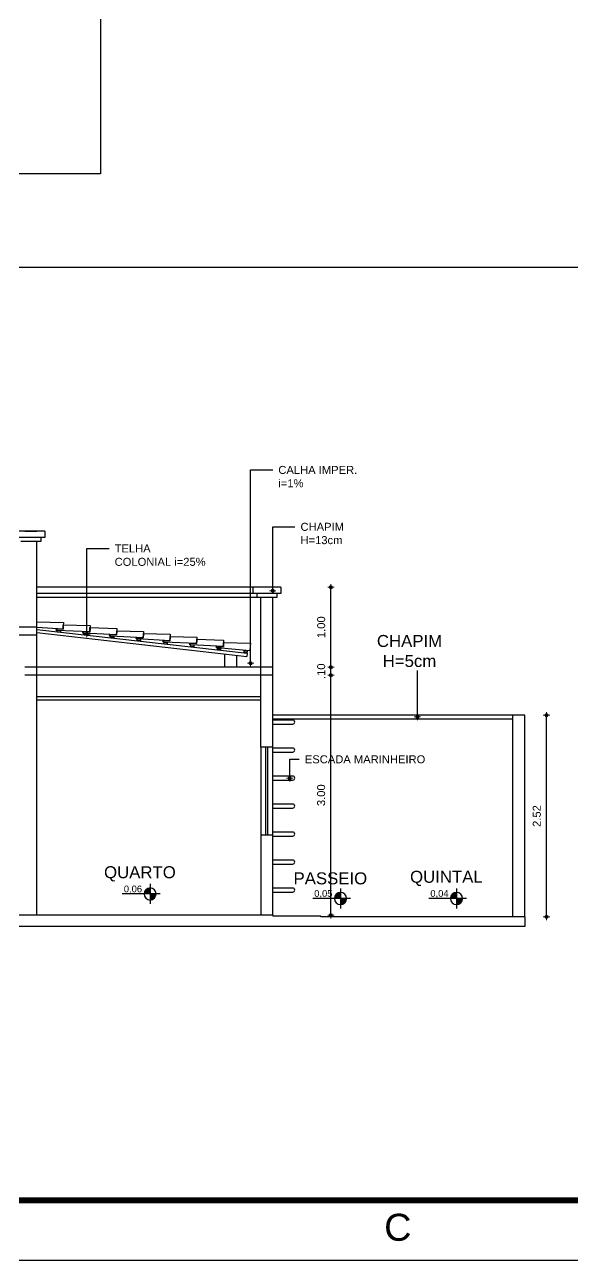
# Model space of a CAD drawing. Header units: millimetres. Extents: x 1540 to 1603, y 509.1 to 598.2.
# Drawn here: x 1565.4 to 1572.24, y 553.67 to 569.11 of the extents above; entities that cross this region are included whole.
import ezdxf
from ezdxf.enums import TextEntityAlignment as Align

# ---------------------------------------------------------------- set-up
doc = ezdxf.new("R2010")
doc.units = ezdxf.units.MM
for name, color, linetype in [('A-PEN-08', 8, 'Continuous'), ('A-PEN-09', 9, 'Continuous'), ('A-PEN-B', 5, 'Continuous'), ('A-PEN-C', 4, 'Continuous'), ('A-PEN-G', 3, 'Continuous'), ('A-PEN-R', 1, 'Continuous'), ('A-PEN-Y', 2, 'Continuous'), ('L-Texto', 30, 'Continuous'), ('NIVEIS', 1, 'Continuous'), ('P2', 1, 'Continuous')]:
    doc.layers.add(name, color=color, linetype=linetype)
doc.layers.add('A-TXT-G', color=3, linetype='Continuous', lineweight=30)
doc.layers.add('COTAS', color=53, linetype='Continuous', lineweight=9)
doc.styles.add('ARIAL', font='arial.ttf', dxfattribs={"height": 2})
doc.styles.add('CARIMBO_DADOS', font='arial.ttf', dxfattribs={"height": 0.1})
doc.styles.add('T20', font='PORT2', dxfattribs={"height": 0.2})
doc.styles.add('TEXT', font='arial.ttf')
doc.dimstyles.new('COTAS_EXTERNAS', dxfattribs={"dimtxt": 0.1, "dimasz": 0.01, "dimexe": 0, "dimexo": 0, "dimgap": 0.07, "dimtad": 1, "dimzin": 5, "dimdsep": 46, "dimtxsty": 'CARIMBO_DADOS', "dimblk1": 'CIRCULOS', "dimblk2": 'CIRCULOS', "dimsah": 1, "dimcen": 0, "dimse1": 1, "dimse2": 1, "dimclrd": 8, "dimclre": 8, "dimclrt": 230, "dimadec": 0, "dimazin": 0, "dimtfac": 100, "dimtix": 1, "dimtmove": 2, "dimatfit": 3, "dimldrblk": 'CIRCULOS', "dimfxl": 1, "dimtolj": 1, "dimtzin": 5, "dimarcsym": 0})
doc.dimstyles.get("Standard").update_dxf_attribs({"dimtxt": 0.18, "dimasz": 0.18, "dimexe": 0.18, "dimexo": 0.0625, "dimgap": 0.09, "dimtad": 0, "dimtih": 1, "dimtoh": 1, "dimdec": 4, "dimzin": 0, "dimdsep": 46, "dimtxsty": 'Standard', "dimcen": 0.09, "dimadec": 0, "dimazin": 0, "dimtfac": 1, "dimtdec": 4, "dimtofl": 0, "dimtmove": 0, "dimatfit": 3, "dimfxl": 1, "dimtolj": 1, "dimtzin": 0, "dimarcsym": 0})

# ---------------------------------------------------------------- blocks, each defined once
blk = doc.blocks.new('cotas')
at = {"layer": 'L-Texto'}
h = blk.add_hatch(color=6, dxfattribs=at)
h.paths.add_polyline_path([(0.135, 0, 0.414214), (0, 0.135), (0, 0)])
h.paths.add_polyline_path([(0, 0), (-0.135, 0, 0.414214), (0, -0.135)])
for p, q in [((-0.223, 0), (0.621, 0)), ((0, 0.223), (0, -0.223))]:
    blk.add_line(p, q, dxfattribs=at)
blk.add_circle((0, 0), 0.135, dxfattribs=at)
at = {"layer": 'L-Texto', "color": 6, "style": 'T20'}
blk.add_attdef('COTA', (0.167, 0.038), '', height=0.15, dxfattribs=at)
blk = doc.blocks.new('CIRCULOS')
at = {"layer": 'COTAS'}
for p, q in [((-4, 0), (4, 0)), ((0, 4), (0, -4))]:
    blk.add_line(p, q, dxfattribs=at)
for radius in [2, 1]:
    blk.add_circle((0, 0), radius, dxfattribs=at)
blk = doc.blocks.new('*D592')
at = {"layer": 'A-TXT-G', "color": 8, "lineweight": -2, "ltscale": 0.05}
blk.add_line((1571.921, 557.968), (1571.921, 560.468), dxfattribs=at)
at = {"layer": 'Defpoints', "color": 0, "ltscale": 0.05}
for p in [(1571.65, 560.478), (1571.921, 560.478), (1571.65, 557.958)]:
    blk.add_point(p, dxfattribs=at)
at = {"layer": 'A-TXT-G', "color": 8, "lineweight": -2, "ltscale": 0.05, "xscale": 0.01, "yscale": 0.01, "zscale": 0.01}
for p, rotation in [((1571.921, 560.478), 90), ((1571.921, 557.958), 270)]:
    blk.add_blockref('CIRCULOS', p, dxfattribs=dict(at, rotation=rotation))
at = {"layer": 'A-TXT-G', "color": 230, "ltscale": 0.05, "insert": (1571.8, 559.218), "char_height": 0.1, "attachment_point": 5, "rotation": 90, "style": 'CARIMBO_DADOS'}
blk.add_mtext('\\A1;2.52', dxfattribs=at)
blk = doc.blocks.new('*D615')
at = {"layer": 'A-PEN-08', "color": 8, "lineweight": -2, "ltscale": 0.05}
blk.add_line((1569.227, 557.988), (1569.227, 560.968), dxfattribs=at)
at = {"layer": 'Defpoints', "color": 0, "ltscale": 0.05}
for p in [(1568.5, 560.978), (1569.227, 560.978), (1568.35, 557.978)]:
    blk.add_point(p, dxfattribs=at)
at = {"layer": 'A-PEN-08', "color": 8, "lineweight": -2, "ltscale": 0.05, "xscale": 0.01, "yscale": 0.01, "zscale": 0.01}
for p, rotation in [((1569.227, 560.978), 90), ((1569.227, 557.978), 270)]:
    blk.add_blockref('CIRCULOS', p, dxfattribs=dict(at, rotation=rotation))
at = {"layer": 'A-PEN-08', "color": 230, "ltscale": 0.05, "insert": (1569.105, 559.478), "char_height": 0.1, "attachment_point": 5, "rotation": 90, "style": 'CARIMBO_DADOS'}
blk.add_mtext('\\A1;3.00', dxfattribs=at)
blk = doc.blocks.new('*D616')
at = {"layer": 'A-PEN-08', "color": 8, "lineweight": -2, "ltscale": 0.05}
for p, q in [((1569.227, 561.088), (1569.227, 561.098)), ((1569.227, 560.978), (1569.227, 561.078)), ((1569.227, 560.968), (1569.227, 560.958))]:
    blk.add_line(p, q, dxfattribs=at)
at = {"layer": 'Defpoints', "color": 0, "ltscale": 0.05}
for p in [(1568.5, 561.078), (1569.227, 561.078), (1568.35, 560.978)]:
    blk.add_point(p, dxfattribs=at)
at = {"layer": 'A-PEN-08', "color": 8, "lineweight": -2, "ltscale": 0.05, "xscale": 0.01, "yscale": 0.01, "zscale": 0.01}
for p, rotation in [((1569.227, 561.078), 270), ((1569.227, 560.978), 90)]:
    blk.add_blockref('CIRCULOS', p, dxfattribs=dict(at, rotation=rotation))
at = {"layer": 'A-PEN-08', "color": 230, "ltscale": 0.05, "insert": (1569.106, 561.028), "char_height": 0.1, "attachment_point": 5, "rotation": 90, "style": 'CARIMBO_DADOS'}
blk.add_mtext('\\A1;.10', dxfattribs=at)
blk = doc.blocks.new('*D617')
at = {"layer": 'A-PEN-08', "color": 8, "lineweight": -2, "ltscale": 0.05}
blk.add_line((1569.227, 561.088), (1569.227, 562.068), dxfattribs=at)
at = {"layer": 'Defpoints', "color": 0, "ltscale": 0.05}
for p in [(1568.6, 562.078), (1569.227, 562.078), (1568.5, 561.078)]:
    blk.add_point(p, dxfattribs=at)
at = {"layer": 'A-PEN-08', "color": 8, "lineweight": -2, "ltscale": 0.05, "xscale": 0.01, "yscale": 0.01, "zscale": 0.01}
for p, rotation in [((1569.227, 562.078), 90), ((1569.227, 561.078), 270)]:
    blk.add_blockref('CIRCULOS', p, dxfattribs=dict(at, rotation=rotation))
at = {"layer": 'A-PEN-08', "color": 230, "ltscale": 0.05, "insert": (1569.106, 561.578), "char_height": 0.1, "attachment_point": 5, "rotation": 90, "style": 'CARIMBO_DADOS'}
blk.add_mtext('\\A1;1.00', dxfattribs=at)

msp = doc.modelspace()

# ---------------------------------------------------------------- linework, layer by layer
at = {"color": 1}
msp.add_lwpolyline([(1539.972, 553.665), (1603.047, 553.665), (1603.047, 598.215), (1539.972, 598.215)], close=True, dxfattribs=at)
at = {"color": 4, "const_width": 0.075}
msp.add_lwpolyline([(1541.847, 597.465), (1602.297, 597.465), (1602.297, 554.415), (1541.847, 554.415)], close=True, dxfattribs=at)
at = {"layer": 'A-PEN-08', "ltscale": 0.05}
for p, q in [((1571.5, 560.478), (1568.5, 560.478)), ((1571.5, 560.428), (1568.5, 560.428)), ((1568.75, 560.418), (1568.5, 560.418)), ((1568.5, 560.368), (1568.75, 560.368)), ((1568.75, 560.068), (1568.5, 560.068)), ((1568.5, 560.018), (1568.75, 560.018)), ((1568.75, 559.718), (1568.5, 559.718)), ((1568.5, 559.668), (1568.75, 559.668)), ((1568.75, 559.368), (1568.5, 559.368)), ((1568.5, 559.318), (1568.75, 559.318)), ((1568.75, 559.018), (1568.5, 559.018)), ((1568.5, 558.968), (1568.75, 558.968)), ((1568.75, 558.668), (1568.5, 558.668)), ((1568.5, 558.618), (1568.75, 558.618)), ((1568.75, 558.318), (1568.5, 558.318)), ((1568.5, 558.268), (1568.75, 558.268))]:
    msp.add_line(p, q, dxfattribs=at)
for centre in [(1568.75, 560.393), (1568.75, 560.043), (1568.75, 559.693), (1568.75, 559.343), (1568.75, 558.993), (1568.75, 558.643), (1568.75, 558.293)]:
    msp.add_arc(centre, 0.025, 270, 90, dxfattribs=at)
at = {"layer": 'A-PEN-09'}
for points in [[(1565.55, 561.646), (1565.884, 561.637), (1565.882, 561.597), (1565.881, 561.555), (1565.881, 561.555), (1565.551, 561.573)], [(1565.807, 561.538), (1565.794, 561.539), (1565.796, 561.558), (1565.881, 561.554), (1565.882, 561.597), (1565.883, 561.607), (1566.218, 561.598), (1566.217, 561.558), (1566.213, 561.52), (1566.213, 561.52), (1565.807, 561.538)], [(1566.14, 561.505), (1566.128, 561.505), (1566.13, 561.524), (1566.214, 561.52), (1566.216, 561.563), (1566.216, 561.573), (1566.551, 561.564), (1566.55, 561.524), (1566.549, 561.482), (1566.549, 561.482), (1566.14, 561.505)], [(1566.475, 561.465), (1566.462, 561.466), (1566.464, 561.485), (1566.548, 561.481), (1566.55, 561.524), (1566.55, 561.534), (1566.885, 561.525), (1566.884, 561.485), (1566.88, 561.447), (1566.88, 561.447), (1566.475, 561.465)], [(1566.808, 561.432), (1566.795, 561.432), (1566.797, 561.451), (1566.882, 561.447), (1566.883, 561.49), (1566.884, 561.5), (1567.218, 561.491), (1567.217, 561.451), (1567.216, 561.409), (1567.216, 561.409), (1566.808, 561.432)], [(1567.142, 561.392), (1567.129, 561.393), (1567.131, 561.412), (1567.216, 561.408), (1567.217, 561.451), (1567.218, 561.461), (1567.553, 561.452), (1567.551, 561.412), (1567.548, 561.374), (1567.548, 561.374), (1567.142, 561.392)], [(1567.475, 561.358), (1567.463, 561.359), (1567.465, 561.378), (1567.549, 561.374), (1567.551, 561.417), (1567.551, 561.427), (1567.886, 561.418), (1567.885, 561.378), (1567.884, 561.336), (1567.884, 561.336), (1567.475, 561.358)], [(1567.809, 561.319), (1567.797, 561.32), (1567.799, 561.339), (1567.883, 561.335), (1567.885, 561.378), (1567.885, 561.388), (1568.22, 561.379), (1568.219, 561.339), (1568.215, 561.283), (1568.215, 561.283), (1567.809, 561.319)]]:
    msp.add_lwpolyline(points, dxfattribs=at)
for points in [[(1565.846, 561.513), (1565.806, 561.517), (1565.807, 561.537), (1565.847, 561.536)], [(1565.846, 561.513), (1565.806, 561.517), (1565.807, 561.537), (1565.847, 561.536)], [(1566.179, 561.479), (1566.139, 561.484), (1566.14, 561.504), (1566.18, 561.503)], [(1566.513, 561.44), (1566.474, 561.444), (1566.474, 561.464), (1566.514, 561.463)], [(1566.847, 561.406), (1566.807, 561.411), (1566.807, 561.431), (1566.847, 561.43)], [(1567.181, 561.367), (1567.141, 561.371), (1567.142, 561.391), (1567.181, 561.39)], [(1567.514, 561.333), (1567.474, 561.338), (1567.475, 561.358), (1567.515, 561.356)], [(1567.848, 561.294), (1567.808, 561.298), (1567.809, 561.318), (1567.849, 561.317)], [(1568.182, 561.26), (1568.142, 561.265), (1568.142, 561.285), (1568.182, 561.283)]]:
    msp.add_lwpolyline(points, close=True, dxfattribs=at)
at = {"layer": 'A-PEN-B', "ltscale": 0.05}
for p, q in [((1565.55, 562.778), (1558.5, 562.778)), ((1565.4, 562.778), (1565.55, 562.778)), ((1565.55, 557.978), (1565.55, 562.648)), ((1568.35, 560.078), (1568.35, 561.948)), ((1568.5, 560.078), (1568.5, 561.948)), ((1565.55, 561.578), (1558.5, 561.578)), ((1565.55, 561.478), (1558.5, 561.478)), ((1567.9, 561.078), (1567.9, 561.244)), ((1568.05, 561.078), (1568.05, 561.228)), ((1568.5, 561.078), (1565.4, 561.078)), ((1568.5, 560.978), (1565.4, 560.978)), ((1571.5, 557.958), (1571.5, 560.478)), ((1571.65, 560.478), (1571.5, 560.478)), ((1571.65, 557.958), (1571.65, 560.478)), ((1568.5, 560.078), (1568.35, 560.078)), ((1568.35, 558.978), (1568.35, 557.978)), ((1568.5, 558.978), (1568.35, 558.978)), ((1568.5, 557.978), (1568.5, 558.978))]:
    msp.add_line(p, q, dxfattribs=at)
at = {"layer": 'A-PEN-B', "color": 3, "ltscale": 0.05}
for p, q in [((1565.65, 562.778), (1565.3, 562.778)), ((1565.65, 562.778), (1565.65, 562.698)), ((1565.65, 562.698), (1565.3, 562.698)), ((1565.6, 562.648), (1565.35, 562.648)), ((1565.6, 562.698), (1565.6, 562.648)), ((1568.25, 562.078), (1568.25, 561.998)), ((1568.6, 562.078), (1568.25, 562.078)), ((1568.6, 561.998), (1568.25, 561.998)), ((1568.3, 561.998), (1568.3, 561.948)), ((1568.55, 561.998), (1568.55, 561.948)), ((1568.6, 562.078), (1568.6, 561.998)), ((1568.55, 561.948), (1568.3, 561.948)), ((1565.551, 561.55), (1568.181, 561.253)), ((1565.552, 561.51), (1568.177, 561.213)), ((1568.181, 561.253), (1568.177, 561.213))]:
    msp.add_line(p, q, dxfattribs=at)
at = {"layer": 'A-PEN-C', "color": 8, "ltscale": 0.05}
for p, q in [((1566.348, 569.746), (1566.348, 567.246)), ((1566.348, 569.746), (1566.348, 567.246)), ((1566.348, 567.246), (1559.348, 567.246)), ((1566.348, 567.246), (1559.348, 567.246))]:
    msp.add_line(p, q, dxfattribs=at)
at = {"layer": 'A-PEN-C', "ltscale": 0.05}
for p, q in [((1565.4, 562.778), (1565.55, 562.778)), ((1568.25, 562.078), (1565.55, 562.078)), ((1568.25, 561.998), (1565.55, 561.998)), ((1568.3, 561.948), (1565.55, 561.948))]:
    msp.add_line(p, q, dxfattribs=at)
at = {"layer": 'A-PEN-G', "color": 2, "ltscale": 0.05}
for p, q in [((1568.35, 560.078), (1568.35, 558.978)), ((1568.5, 558.978), (1568.5, 560.078))]:
    msp.add_line(p, q, dxfattribs=at)
at = {"layer": 'A-PEN-G', "ltscale": 0.05}
for p, q in [((1568.41, 560.078), (1568.41, 558.978)), ((1568.44, 558.978), (1568.44, 560.078))]:
    msp.add_line(p, q, dxfattribs=at)
at = {"layer": 'A-PEN-R', "ltscale": 0.3}
for p, q in [((1568.5, 557.978), (1558.5, 557.978)), ((1568.5, 557.978), (1568.5, 557.968)), ((1571.65, 557.838), (1544.15, 557.838)), ((1569.1, 557.968), (1568.5, 557.968)), ((1569.1, 557.958), (1569.1, 557.968)), ((1571.65, 557.958), (1569.1, 557.958)), ((1571.65, 557.958), (1571.65, 557.838))]:
    msp.add_line(p, q, dxfattribs=at)
at = {"layer": 'A-PEN-Y', "ltscale": 0.05}
for p, q in [((1568.35, 560.708), (1565.55, 560.708)), ((1568.35, 560.668), (1565.55, 560.668))]:
    msp.add_line(p, q, dxfattribs=at)
at = {"layer": 'P2'}
msp.add_line((1589.172, 566.073), (1541.847, 566.073), dxfattribs=at)

# ---------------------------------------------------------------- block references
at = {"layer": 'NIVEIS', "color": 1}
ref = msp.add_blockref('cotas', (1566.967, 558.244), dxfattribs=dict(at, xscale=-0.5599999999976717, yscale=0.5599999999976717, zscale=0.5599999999976717))
ref.add_attrib('COTA', '0,06', (1566.639, 558.265), dxfattribs={"color": 1, "height": 0.084, "style": 'TEXT'})
ref = msp.add_blockref('cotas', (1569.347, 558.187), dxfattribs=dict(at, xscale=-0.5599999999976717, yscale=0.5599999999976717, zscale=0.5599999999976717))
ref.add_attrib('COTA', '0,05', (1569.018, 558.208), dxfattribs={"color": 1, "height": 0.084, "style": 'TEXT'})
ref = msp.add_blockref('cotas', (1570.797, 558.187), dxfattribs=dict(at, xscale=-0.5599999999976717, yscale=0.5599999999976717, zscale=0.5599999999976717))
ref.add_attrib('COTA', '0,04', (1570.469, 558.208), dxfattribs={"color": 1, "height": 0.084, "style": 'TEXT'})

# ---------------------------------------------------------------- texts
at = {"color": 50, "linetype": 'Continuous', "style": 'ARIAL'}
msp.add_text('C', height=0.338, dxfattribs=at).set_placement((1570.063, 554.078), align=Align.MIDDLE)
at = {"color": 230, "style": 'CARIMBO_DADOS'}
for s, insert, char_height, attachment_point in [('CHAPIM \\PH=5cm', (1570.209, 561.28), 0.15, 5), ('\\A1;ESCADA MARINHEIRO', (1568.901, 559.977), 0.1, 1), ('QUARTO', (1566.84, 558.495), 0.15, 5), ('PASSEIO', (1569.22, 558.438), 0.15, 5), ('QUINTAL', (1570.67, 558.438), 0.15, 5)]:
    msp.add_mtext(s, dxfattribs=dict(at, insert=insert, char_height=char_height, attachment_point=attachment_point))
at = {"layer": 'A-PEN-08', "color": 230, "ltscale": 0.05, "char_height": 0.1, "attachment_point": 1, "style": 'CARIMBO_DADOS'}
for s, insert in [('CALHA IMPER.\\Pi=1%', (1568.57, 563.594)), ('CHAPIM \\PH=13cm', (1568.847, 562.883))]:
    msp.add_mtext(s, dxfattribs=dict(at, insert=insert))
at = {"layer": 'A-PEN-08', "color": 230, "ltscale": 0.05, "insert": (1566.524, 562.612), "char_height": 0.1, "width": 1.3246, "attachment_point": 1, "style": 'CARIMBO_DADOS'}
msp.add_mtext('TELHA \\PCOLONIAL i=25%', dxfattribs=at)

# ---------------------------------------------------------------- dimensions: what is measured, and where the dimension line sits
at = {"layer": 'A-PEN-08', "ltscale": 0.05}
for base, p1, p2, picture, middle in [((1569.227, 562.078), (1568.5, 561.078), (1568.6, 562.078), '*D617', (1569.106, 561.578)), ((1569.227, 561.078), (1568.35, 560.978), (1568.5, 561.078), '*D616', (1569.106, 561.028)), ((1569.227, 560.978), (1568.35, 557.978), (1568.5, 560.978), '*D615', (1569.105, 559.478))]:
    dim = msp.add_linear_dim(base=base, p1=p1, p2=p2, angle=90, dimstyle='Standard', override={"dimtxt": 0.1, "dimasz": 0.01, "dimexe": 0, "dimexo": 0, "dimgap": 0.07, "dimtad": 1, "dimtih": 0, "dimtoh": 0, "dimdec": 2, "dimzin": 5, "dimtxsty": 'CARIMBO_DADOS', "dimblk1": 'CIRCULOS', "dimblk2": 'CIRCULOS', "dimsah": 1, "dimcen": 0, "dimse1": 1, "dimse2": 1, "dimclrd": 8, "dimclre": 8, "dimclrt": 230, "dimtfac": 100, "dimtdec": 2, "dimtix": 1, "dimtofl": 1, "dimtmove": 2, "dimldrblk": 'CIRCULOS', "dimfxl": 0, "dimfxlon": 1, "dimtzin": 5, "dimarcsym": 1}, dxfattribs=at)
    dim.commit()
    dim.dimension.update_dxf_attribs({"geometry": picture, "text_midpoint": middle})
at = {"layer": 'A-TXT-G', "ltscale": 0.05}
dim = msp.add_linear_dim(base=(1571.921, 560.478), p1=(1571.65, 557.958), p2=(1571.65, 560.478), angle=90, dimstyle='COTAS_EXTERNAS', override={"dimfxl": 0, "dimfxlon": 1, "dimarcsym": 1}, dxfattribs=at)
dim.commit()
dim.dimension.update_dxf_attribs({"geometry": '*D592', "text_midpoint": (1571.8, 559.218)})

# ---------------------------------------------------------------- leaders
at = {"annotation_type": 0, "has_hookline": 1, "hookline_direction": 0, "text_width": 1.489}
msp.add_leader([(1568.712, 559.69), (1568.712, 559.927), (1568.831, 559.927)], dimstyle='COTAS_EXTERNAS', override={"dimgap": 0.07, "dimtad": 0}, dxfattribs=at)
at = {"layer": 'A-PEN-08', "ltscale": 0.05, "annotation_type": 0, "has_hookline": 1, "hookline_direction": 0}
for points, text_width in [([(1568.223, 561.128), (1568.223, 563.544), (1568.5, 563.544)], 0.967), ([(1568.5, 562.034), (1568.5, 562.833), (1568.777, 562.833)], 0.526), ([(1566.177, 561.493), (1566.177, 562.562), (1566.454, 562.562)], 1.122)]:
    msp.add_leader(points, dimstyle='Standard', override={"dimtxt": 0.1, "dimasz": 0.01, "dimexe": 0, "dimexo": 0, "dimgap": 0.07, "dimtad": 0, "dimtih": 0, "dimtoh": 0, "dimdec": 2, "dimzin": 5, "dimtxsty": 'CARIMBO_DADOS', "dimcen": 0, "dimse1": 1, "dimse2": 1, "dimclrd": 8, "dimclre": 8, "dimclrt": 230, "dimtfac": 100, "dimtdec": 2, "dimtix": 1, "dimtofl": 1, "dimtmove": 2, "dimldrblk": 'CIRCULOS', "dimfxl": 0, "dimfxlon": 1, "dimtzin": 5, "dimarcsym": 1}, dxfattribs=dict(at, text_width=text_width))
at = {"layer": 'A-PEN-08', "ltscale": 0.05}
msp.add_leader([(1570.308, 560.456), (1570.308, 561.039)], dimstyle='COTAS_EXTERNAS', override={"dimgap": 0.07, "dimtad": 0, "dimfxl": 0, "dimfxlon": 1, "dimarcsym": 1}, dxfattribs=at)

doc.saveas('drawing.dxf')
